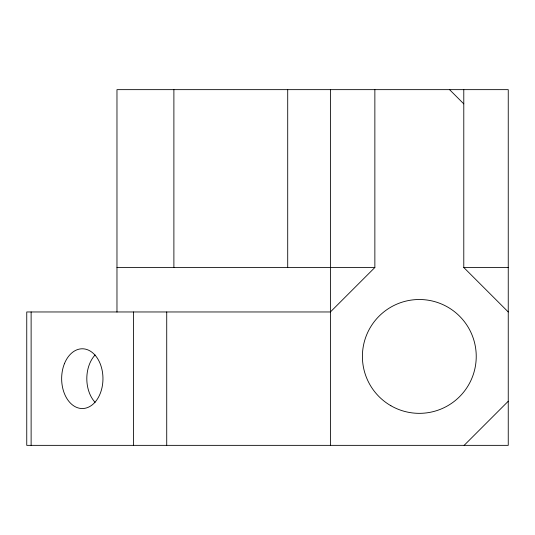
<?xml version="1.0" encoding="UTF-8"?>
<svg xmlns="http://www.w3.org/2000/svg" width="535" height="535" viewBox="0 0 535 535"><rect width="100%" height="100%" fill="white"/><g stroke="black" fill="none" stroke-linecap="round" stroke-linejoin="round"><path stroke-width="0.8" d="M374.861 89.646L374.861 267.5L330.396 311.965L26.75 311.965L26.75 445.354L508.25 445.354L508.25 89.646L116.971 89.646L116.971 312.072M464.139 445.354L508.25 401.243M116.971 267.5L374.861 267.5M463.785 89.646L463.785 267.5L508.25 267.5M449.56 89.646L463.785 103.877M463.785 267.5L508.25 311.965M330.396 89.646L330.396 445.354M287.71 89.646L287.71 267.5M173.888 89.646L173.888 267.5M166.726 311.965L166.726 445.354M133.482 311.965L133.482 445.354M31.124 311.965L31.124 445.354M95.11 402.367A29.886 21.219 -90 0 1 95.11 354.952M390.864 405.717A56.911 56.911 0 0 0 476.237 356.424A56.911 56.911 0 0 0 390.864 307.137A56.911 56.911 0 0 0 390.864 405.717M64.414 363.72A29.88 20.658 90 0 0 82.303 408.539A29.88 20.658 90 0 0 100.192 363.72A29.88 20.658 90 0 0 64.414 363.72"/></g></svg>
